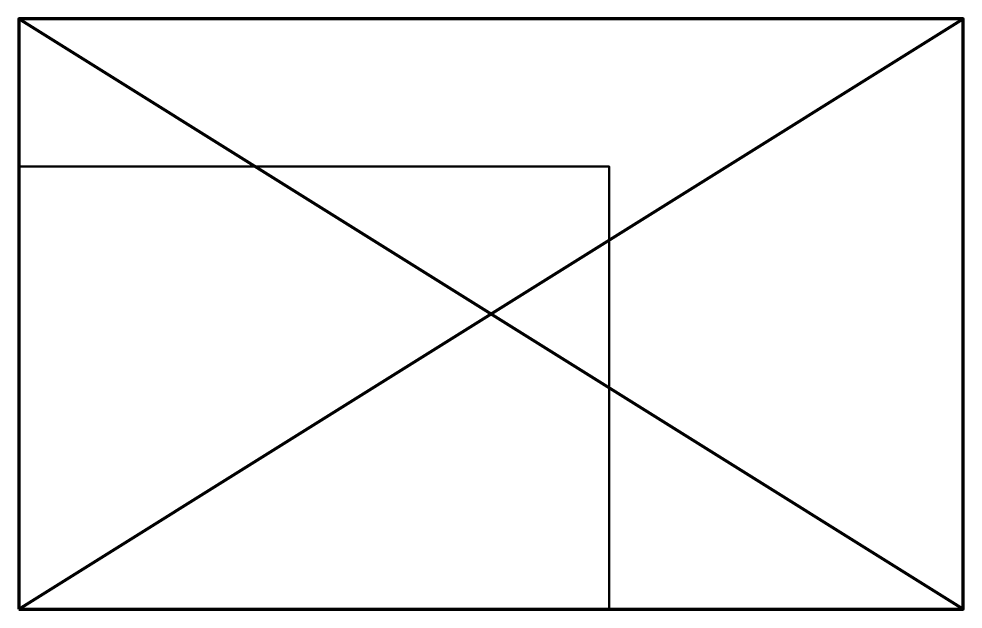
# Model space of a CAD drawing. Header units: inches. Extents: x 0.5 to 16.5, y 0.5 to 10.5.
import ezdxf

# ---------------------------------------------------------------- set-up
doc = ezdxf.new("R2010")
doc.units = ezdxf.units.IN
doc.header["$MEASUREMENT"] = 0
doc.layers.get('0').update_dxf_attribs({"color": 1})

msp = doc.modelspace()

# ---------------------------------------------------------------- linework, layer by layer
at = {"lineweight": 100}
for p, q in [((0.5, 0.5), (16.5, 10.5)), ((16.5, 0.5), (0.5, 10.5))]:
    msp.add_line(p, q, dxfattribs=at)
msp.add_lwpolyline([(0.5, 0.5), (16.5, 0.5), (16.5, 10.5), (0.5, 10.5)], close=True, dxfattribs=at)
at = {"linetype": 'Continuous', "lineweight": 50}
msp.add_lwpolyline([(0.5, 0.5), (10.5, 0.5), (10.5, 8), (0.5, 8)], close=True, dxfattribs=at)

doc.saveas('drawing.dxf')
